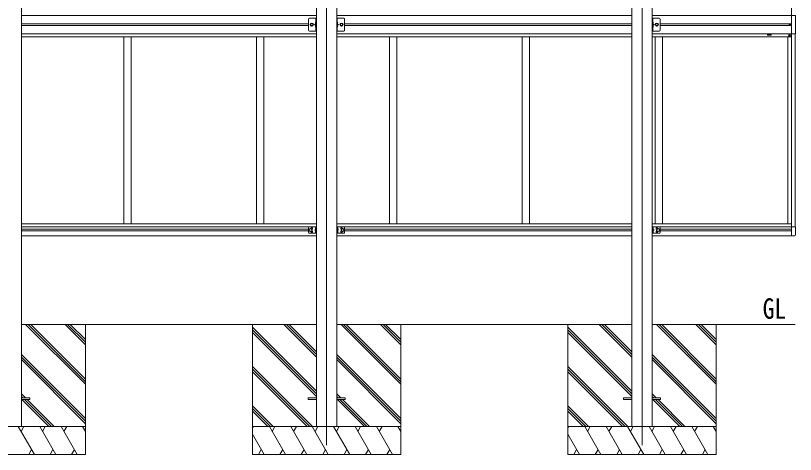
# Model space of a CAD drawing. Units: millimetres at full size; details may follow other scales. Extents: x -9783 to 9892, y -6828 to 6752.
# Drawn here: x 2886 to 7090, y -1684 to 680 of the extents above; entities that cross this region are included whole.
import ezdxf
from ezdxf.enums import TextEntityAlignment as Align

# ---------------------------------------------------------------- set-up
doc = ezdxf.new("R2010")
doc.units = ezdxf.units.MM
doc.header["$LTSCALE"] = 35
for name, color, linetype, lineweight in [('0-0_0', 7, 'Continuous', 9), ('0-1_本体', 4, 'Continuous', 9), ('0-2_部品', 7, 'Continuous', 9), ('0-8_PARTS2', 2, 'Continuous', 9), ('1-1_GLASS', 4, 'Continuous', 9), ('1-2_GLASS_SEAL', 7, 'Continuous', 9)]:
    doc.layers.add(name, color=color, linetype=linetype, lineweight=lineweight)
doc.styles.add('ＭＳ ゴシック', font='')
doc.styles.get('ＭＳ ゴシック').set_extended_font_data('MS Gothic')

msp = doc.modelspace()

# ---------------------------------------------------------------- linework, layer by layer
at = {"layer": '0-0_0'}
for p, q in [((4508.01, -983.8), (2918.01, -983.8)), ((3263.01, -1306.26), (2940.54, -983.8)), ((3263.01, -1292.12), (2954.68, -983.8)), ((3263.01, -1277.98), (2968.83, -983.8)), ((3263.01, -1094.13), (3152.68, -983.8)), ((3263.01, -1079.99), (3166.82, -983.8)), ((3263.01, -1065.85), (3180.96, -983.8)), ((3263.01, -983.8), (3263.01, -1683.8)), ((4163.01, -983.8), (4163.01, -1683.8)), ((4508.01, -1343.48), (4163.01, -998.48)), ((4508.01, -1159.63), (4332.18, -983.8)), ((4508.01, -1145.49), (4346.32, -983.8)), ((4508.01, -1131.35), (4360.46, -983.8)), ((6208.01, -983.8), (4618.01, -983.8)), ((4963.01, -1306.26), (4640.54, -983.8)), ((4963.01, -1292.12), (4654.68, -983.8)), ((4963.01, -1277.98), (4668.83, -983.8)), ((4963.01, -1094.13), (4852.68, -983.8)), ((4963.01, -1079.99), (4866.82, -983.8)), ((4963.01, -1065.85), (4880.96, -983.8)), ((4963.01, -983.8), (4963.01, -1683.8)), ((5863.01, -983.8), (5863.01, -1683.8)), ((6208.01, -1343.48), (5863.01, -998.48)), ((6208.01, -1159.63), (6032.18, -983.8)), ((6208.01, -1145.49), (6046.32, -983.8)), ((6208.01, -1131.35), (6060.46, -983.8)), ((7089.01, -983.8), (6318.01, -983.8)), ((6663.01, -1306.26), (6340.54, -983.8)), ((6663.01, -1292.12), (6354.68, -983.8)), ((6663.01, -1277.98), (6368.83, -983.8)), ((6663.01, -1094.13), (6552.68, -983.8)), ((6663.01, -1079.99), (6566.82, -983.8)), ((6663.01, -1065.85), (6580.96, -983.8)), ((6663.01, -983.8), (6663.01, -1683.8)), ((4508.01, -1357.62), (4163.01, -1012.62)), ((4508.01, -1371.76), (4163.01, -1026.77)), ((6208.01, -1357.62), (5863.01, -1012.62)), ((6208.01, -1371.76), (5863.01, -1026.77)), ((3263.01, -1490.11), (2918.01, -1145.11)), ((3263.01, -1504.25), (2918.01, -1159.26)), ((3263.01, -1518.4), (2918.01, -1173.4)), ((4963.01, -1490.11), (4618.01, -1145.11)), ((4963.01, -1504.25), (4618.01, -1159.26)), ((4963.01, -1518.4), (4618.01, -1173.4)), ((6663.01, -1490.11), (6318.01, -1145.11)), ((6663.01, -1504.25), (6318.01, -1159.26)), ((6663.01, -1518.4), (6318.01, -1173.4)), ((4486.2, -1533.8), (4163.01, -1210.61)), ((6186.2, -1533.8), (5863.01, -1210.61)), ((4472.06, -1533.8), (4163.01, -1224.75)), ((4457.91, -1533.8), (4163.01, -1238.9)), ((6172.06, -1533.8), (5863.01, -1224.75)), ((6157.91, -1533.8), (5863.01, -1238.9)), ((2940.07, -1379.3), (2918.01, -1357.24)), ((2925.92, -1379.3), (2918.01, -1371.39)), ((4640.07, -1379.3), (4618.01, -1357.24)), ((4625.92, -1379.3), (4618.01, -1371.39)), ((6340.07, -1379.3), (6318.01, -1357.24)), ((6325.92, -1379.3), (6318.01, -1371.39)), ((3066.28, -1533.8), (2920.78, -1388.3)), ((3080.42, -1533.8), (2934.92, -1388.3)), ((3094.57, -1533.8), (2949.07, -1388.3)), ((4274.07, -1533.8), (4163.01, -1422.74)), ((4766.28, -1533.8), (4620.78, -1388.3)), ((4780.42, -1533.8), (4634.92, -1388.3)), ((4794.57, -1533.8), (4649.07, -1388.3)), ((5974.07, -1533.8), (5863.01, -1422.74)), ((6466.28, -1533.8), (6320.78, -1388.3)), ((6480.42, -1533.8), (6334.92, -1388.3)), ((6494.57, -1533.8), (6349.07, -1388.3)), ((4259.92, -1533.8), (4163.01, -1436.89)), ((4245.78, -1533.8), (4163.01, -1451.03)), ((5959.92, -1533.8), (5863.01, -1436.89)), ((5945.78, -1533.8), (5863.01, -1451.03)), ((2463.01, -1533.8), (3263.01, -1533.8)), ((2987.32, -1683.8), (2900.72, -1533.8)), ((2915.72, -1559.78), (2930.72, -1533.8)), ((3102.79, -1683.8), (3016.19, -1533.8)), ((3031.19, -1559.78), (3046.19, -1533.8)), ((3218.26, -1683.8), (3131.66, -1533.8)), ((3146.66, -1559.78), (3161.66, -1533.8)), ((3263.01, -1561.3), (3247.13, -1533.8)), ((4168.84, -1533.8), (4163.01, -1543.9)), ((4163.01, -1533.8), (4963.01, -1533.8)), ((4340.91, -1683.8), (4254.31, -1533.8)), ((4284.31, -1533.8), (4269.31, -1559.78)), ((4456.38, -1683.8), (4369.78, -1533.8)), ((4384.78, -1559.78), (4399.78, -1533.8)), ((4571.85, -1683.8), (4485.25, -1533.8)), ((4500.25, -1559.78), (4515.25, -1533.8)), ((4687.32, -1683.8), (4600.72, -1533.8)), ((4615.72, -1559.78), (4630.72, -1533.8)), ((4802.79, -1683.8), (4716.19, -1533.8)), ((4731.19, -1559.78), (4746.19, -1533.8)), ((4918.26, -1683.8), (4831.66, -1533.8)), ((4846.66, -1559.78), (4861.66, -1533.8)), ((4963.01, -1561.3), (4947.13, -1533.8)), ((5868.84, -1533.8), (5863.01, -1543.9)), ((5863.01, -1533.8), (6663.01, -1533.8)), ((6040.91, -1683.8), (5954.31, -1533.8)), ((5984.31, -1533.8), (5969.31, -1559.78)), ((6156.38, -1683.8), (6069.78, -1533.8)), ((6084.78, -1559.78), (6099.78, -1533.8)), ((6271.85, -1683.8), (6185.25, -1533.8)), ((6200.25, -1559.78), (6215.25, -1533.8)), ((6387.32, -1683.8), (6300.72, -1533.8)), ((6315.72, -1559.78), (6330.72, -1533.8)), ((6502.79, -1683.8), (6416.19, -1533.8)), ((6431.19, -1559.78), (6446.19, -1533.8)), ((6618.26, -1683.8), (6531.66, -1533.8)), ((6546.66, -1559.78), (6561.66, -1533.8)), ((6663.01, -1561.3), (6647.13, -1533.8)), ((4225.44, -1683.8), (4163.01, -1575.66)), ((5925.44, -1683.8), (5863.01, -1575.66)), ((2972.32, -1657.82), (2957.32, -1683.8)), ((3087.79, -1657.82), (3072.79, -1683.8)), ((3203.26, -1657.82), (3188.26, -1683.8)), ((4210.44, -1657.82), (4195.44, -1683.8)), ((4325.91, -1657.82), (4310.91, -1683.8)), ((4441.38, -1657.82), (4426.38, -1683.8)), ((4556.85, -1657.82), (4541.85, -1683.8)), ((4672.32, -1657.82), (4657.32, -1683.8)), ((4787.79, -1657.82), (4772.79, -1683.8)), ((4903.26, -1657.82), (4888.26, -1683.8)), ((5910.44, -1657.82), (5895.44, -1683.8)), ((6025.91, -1657.82), (6010.91, -1683.8)), ((6141.38, -1657.82), (6126.38, -1683.8)), ((6256.85, -1657.82), (6241.85, -1683.8)), ((6372.32, -1657.82), (6357.32, -1683.8)), ((6487.79, -1657.82), (6472.79, -1683.8)), ((6603.26, -1657.82), (6588.26, -1683.8)), ((3263.01, -1683.8), (2463.01, -1683.8)), ((4963.01, -1683.8), (4163.01, -1683.8)), ((6663.01, -1683.8), (5863.01, -1683.8))]:
    msp.add_line(p, q, dxfattribs=at)
at = {"layer": '0-1_本体'}
for p, q in [((2918.01, 1646.2), (2918.01, -1533.79)), ((4508.01, 1646.2), (4508.01, -1533.79)), ((4618.01, 1646.2), (4618.01, -1533.79)), ((6208.01, 1646.2), (6208.01, -1533.79)), ((6318.01, 1646.2), (6318.01, -1533.79))]:
    msp.add_line(p, q, dxfattribs=at)
at = {"layer": '0-2_部品', "color": 4}
for p, q in [((2918.01, -1379.3), (2963.01, -1379.3)), ((2963.01, -1379.3), (2963.01, -1388.3)), ((4463.01, -1379.3), (4508.01, -1379.3)), ((4463.01, -1379.3), (4463.01, -1388.3)), ((4618.01, -1379.3), (4663.01, -1379.3)), ((4663.01, -1379.3), (4663.01, -1388.3)), ((6163.01, -1379.3), (6208.01, -1379.3)), ((6163.01, -1379.3), (6163.01, -1388.3)), ((6318.01, -1379.3), (6363.01, -1379.3)), ((6363.01, -1379.3), (6363.01, -1388.3)), ((2918.01, -1388.3), (2963.01, -1388.3)), ((4463.01, -1388.3), (4508.01, -1388.3)), ((4618.01, -1388.3), (4663.01, -1388.3)), ((6163.01, -1388.3), (6208.01, -1388.3)), ((6318.01, -1388.3), (6363.01, -1388.3))]:
    msp.add_line(p, q, dxfattribs=at)
at = {"layer": '0-8_PARTS2'}
for p, q in [((4563.01, 1612.34), (4563.01, -1633.8)), ((6263.01, 1612.34), (6263.01, -1633.8))]:
    msp.add_line(p, q, dxfattribs=at)
at = {"layer": '1-1_GLASS'}
for p, q in [((7069.01, 1567.61), (7069.01, 630.41)), ((2918.01, 679.41), (4508.01, 679.41)), ((4618.01, 679.41), (6208.01, 679.41)), ((6318.01, 679.41), (7069.01, 679.41)), ((2918.01, 634.91), (4465.81, 634.91)), ((4659.81, 634.91), (6208.01, 634.91)), ((6360.01, 634.91), (7069.01, 634.91)), ((7069.01, 630.61), (7069.01, -506.59)), ((4465.81, 625.91), (2918.01, 625.91)), ((6208.01, 625.91), (4659.81, 625.91)), ((7069.01, 625.91), (6360.01, 625.91)), ((2918.01, 581.41), (4508.01, 581.41)), ((2918.01, 565.91), (4508.01, 565.91)), ((3469.01, 565.91), (3469.01, -442.09)), ((3509.01, 565.91), (3509.01, -442.09)), ((4185.01, 565.91), (4185.01, -442.09)), ((4225.01, 565.91), (4225.01, -442.09)), ((4618.01, 581.41), (6208.01, 581.41)), ((4618.01, 565.91), (6208.01, 565.91)), ((4901.01, 565.91), (4901.01, -442.09)), ((4941.01, 565.91), (4941.01, -442.09)), ((5617.01, 565.91), (5617.01, -442.09)), ((5657.01, 565.91), (5657.01, -442.09)), ((7069.01, 581.41), (6318.01, 581.41)), ((6318.01, 565.91), (7069.01, 565.91)), ((6333.01, 565.91), (6333.01, -442.09)), ((6373.01, 565.91), (6373.01, -442.09)), ((6939.01, 574.41), (6939.01, 579.41)), ((6939.01, 579.41), (6959.01, 579.41)), ((6959.01, 574.41), (6939.01, 574.41)), ((6959.01, 579.41), (6959.01, 574.41)), ((7049.01, 565.41), (7049.01, -442.09)), ((7049.01, 565.41), (7049.01, -442.09)), ((7089.01, 581.21), (7089.01, -457.4)), ((2918.01, -442.09), (4508.01, -442.09)), ((2918.01, -457.59), (4508.01, -457.59)), ((4618.01, -442.09), (6208.01, -442.09)), ((4618.01, -457.59), (6208.01, -457.59)), ((6318.01, -442.09), (7069.01, -442.09)), ((6318.01, -457.59), (7069.01, -457.59)), ((7069.01, -441.59), (7069.01, -457.59)), ((2918.01, -471.09), (4466.01, -471.09)), ((2918.01, -480.09), (4466.01, -480.09)), ((4660.01, -471.09), (6208.01, -471.09)), ((4660.01, -480.09), (6208.01, -480.09)), ((6360.01, -471.09), (7069.01, -471.09)), ((6360.01, -480.09), (7069.01, -480.09)), ((2918.01, -506.09), (4508.01, -506.09)), ((4618.01, -506.09), (6208.01, -506.09)), ((6318.01, -506.09), (7069.01, -506.09))]:
    msp.add_line(p, q, dxfattribs=at)
at = {"layer": '1-2_GLASS_SEAL'}
for p, q in [((7069.01, 679.41), (7089.71, 679.41)), ((7089.71, 679.41), (7089.71, 581.41)), ((4465.81, 600.91), (4465.81, 660.91)), ((4470.81, 665.91), (4507.81, 665.91)), ((4475.3, 630.91), (4479.05, 637.41)), ((4479.05, 624.41), (4475.3, 630.91)), ((4479.05, 637.41), (4486.56, 637.41)), ((4486.56, 637.41), (4490.31, 630.91)), ((4490.31, 630.91), (4486.56, 624.41)), ((4505.31, 635.91), (4498.31, 630.91)), ((4505.31, 625.91), (4498.31, 630.91)), ((4505.31, 630.91), (4498.31, 630.91)), ((4505.06, 641.09), (4502.83, 642.21)), ((4505.06, 638.72), (4502.83, 637.61)), ((4504.81, 643.91), (4504, 643.77)), ((4504.81, 635.91), (4504, 636.05)), ((4504.81, 643.91), (4505.31, 643.82)), ((4504.81, 635.91), (4504.81, 643.91)), ((4504.81, 635.91), (4505.31, 636)), ((4505.69, 639.91), (4505.06, 641.09)), ((4505.69, 639.91), (4505.06, 638.72)), ((4505.31, 665.91), (4505.31, 595.91)), ((4505.31, 643.82), (4505.31, 636)), ((4507.81, 595.91), (4507.81, 665.91)), ((4617.81, 595.91), (4617.81, 665.91)), ((4654.81, 665.91), (4617.81, 665.91)), ((4619.92, 639.91), (4620.55, 641.09)), ((4619.92, 639.91), (4620.55, 638.72)), ((4620.31, 665.91), (4620.31, 595.91)), ((4620.81, 643.91), (4620.31, 643.82)), ((4620.31, 643.82), (4620.31, 636)), ((4620.81, 635.91), (4620.31, 636)), ((4620.31, 635.91), (4627.31, 630.91)), ((4620.31, 625.91), (4627.31, 630.91)), ((4620.31, 630.91), (4627.31, 630.91)), ((4620.55, 641.09), (4622.79, 642.21)), ((4620.55, 638.72), (4622.79, 637.61)), ((4620.81, 643.91), (4621.61, 643.77)), ((4620.81, 635.91), (4620.81, 643.91)), ((4620.81, 635.91), (4621.61, 636.05)), ((4639.05, 637.41), (4635.3, 630.91)), ((4635.3, 630.91), (4639.05, 624.41)), ((4646.56, 637.41), (4639.05, 637.41)), ((4650.31, 630.91), (4646.56, 637.41)), ((4646.56, 624.41), (4650.31, 630.91)), ((4659.81, 600.91), (4659.81, 660.91)), ((6318.01, 595.91), (6318.01, 665.91)), ((6355.01, 665.91), (6318.01, 665.91)), ((6320.12, 639.91), (6320.75, 641.09)), ((6320.12, 639.91), (6320.75, 638.72)), ((6320.51, 665.91), (6320.51, 595.91)), ((6321.01, 643.91), (6320.51, 643.82)), ((6320.51, 643.82), (6320.51, 636)), ((6321.01, 635.91), (6320.51, 636)), ((6320.51, 635.91), (6327.51, 630.91)), ((6320.51, 625.91), (6327.51, 630.91)), ((6320.51, 630.91), (6327.51, 630.91)), ((6320.75, 641.09), (6322.99, 642.21)), ((6320.75, 638.72), (6322.99, 637.61)), ((6321.01, 643.91), (6321.81, 643.77)), ((6321.01, 635.91), (6321.01, 643.91)), ((6321.01, 635.91), (6321.81, 636.05)), ((6339.25, 637.41), (6335.5, 630.91)), ((6335.5, 630.91), (6339.25, 624.41)), ((6346.76, 637.41), (6339.25, 637.41)), ((6350.51, 630.91), (6346.76, 637.41)), ((6346.76, 624.41), (6350.51, 630.91)), ((6360.01, 600.91), (6360.01, 660.91)), ((7056.96, 630.82), (7057.78, 630.82)), ((7056.96, 630), (7056.96, 630.82)), ((7058.6, 632.46), (7059.42, 632.46)), ((7058.6, 631.64), (7058.6, 632.46)), ((7059.42, 632.46), (7059.42, 631.64)), ((7060.24, 630.82), (7061.06, 630.82)), ((7061.06, 630.82), (7061.06, 630)), ((4470.81, 595.91), (4507.81, 595.91)), ((4486.56, 624.41), (4479.05, 624.41)), ((4505.06, 623.09), (4502.83, 624.21)), ((4505.06, 620.72), (4502.83, 619.61)), ((4504.81, 625.91), (4504, 625.77)), ((4504.81, 617.91), (4504, 618.05)), ((4504.81, 625.91), (4505.31, 625.82)), ((4504.81, 617.91), (4504.81, 625.91)), ((4504.81, 617.91), (4505.31, 618)), ((4505.69, 621.91), (4505.06, 623.09)), ((4505.69, 621.91), (4505.06, 620.72)), ((4505.31, 625.82), (4505.31, 618)), ((4654.81, 595.91), (4617.81, 595.91)), ((4619.92, 621.91), (4620.55, 623.09)), ((4619.92, 621.91), (4620.55, 620.72)), ((4620.81, 625.91), (4620.31, 625.82)), ((4620.31, 625.82), (4620.31, 618)), ((4620.81, 617.91), (4620.31, 618)), ((4620.55, 623.09), (4622.79, 624.21)), ((4620.55, 620.72), (4622.79, 619.61)), ((4620.81, 625.91), (4621.61, 625.77)), ((4620.81, 617.91), (4620.81, 625.91)), ((4620.81, 617.91), (4621.61, 618.05)), ((4639.05, 624.41), (4646.56, 624.41)), ((6355.01, 595.91), (6318.01, 595.91)), ((6320.12, 621.91), (6320.75, 623.09)), ((6320.12, 621.91), (6320.75, 620.72)), ((6321.01, 625.91), (6320.51, 625.82)), ((6320.51, 625.82), (6320.51, 618)), ((6321.01, 617.91), (6320.51, 618)), ((6320.75, 623.09), (6322.99, 624.21)), ((6320.75, 620.72), (6322.99, 619.61)), ((6321.01, 625.91), (6321.81, 625.77)), ((6321.01, 617.91), (6321.01, 625.91)), ((6321.01, 617.91), (6321.81, 618.05)), ((6339.25, 624.41), (6346.76, 624.41)), ((7057.78, 630), (7056.96, 630)), ((7058.6, 628.36), (7058.6, 629.18)), ((7059.42, 628.36), (7058.6, 628.36)), ((7059.42, 629.18), (7059.42, 628.36)), ((7061.06, 630), (7060.24, 630)), ((7055.51, 572.91), (7056.51, 572.91)), ((7055.51, 571.91), (7055.51, 572.91)), ((7056.51, 571.91), (7055.51, 571.91)), ((7057.51, 574.91), (7058.51, 574.91)), ((7057.51, 573.91), (7057.51, 574.91)), ((7057.51, 569.91), (7057.51, 570.91)), ((7058.51, 569.91), (7057.51, 569.91)), ((7058.51, 574.91), (7058.51, 573.91)), ((7058.51, 570.91), (7058.51, 569.91)), ((7059.51, 572.91), (7060.51, 572.91)), ((7060.51, 571.91), (7059.51, 571.91)), ((7060.51, 572.91), (7060.51, 571.91)), ((7089.71, 581.41), (7069.01, 581.41)), ((4471.01, -458.09), (4508.01, -458.09)), ((4505.51, -458.09), (4505.51, -493.09)), ((4508.01, -458.09), (4508.01, -493.09)), ((4655.01, -458.09), (4618.01, -458.09)), ((4618.01, -458.09), (4618.01, -493.09)), ((4620.51, -458.09), (4620.51, -493.09)), ((6355.01, -458.09), (6318.01, -458.09)), ((6318.01, -458.09), (6318.01, -493.09)), ((6320.51, -458.09), (6320.51, -493.09)), ((7069.01, -457.4), (7089.51, -457.4)), ((7089.51, -500.3), (7089.51, -457.4)), ((4466.01, -463.09), (4466.01, -488.09)), ((4476.01, -468.09), (4469.51, -471.84)), ((4469.51, -471.84), (4469.51, -479.35)), ((4469.51, -479.35), (4476.01, -483.1)), ((4471.01, -493.09), (4508.01, -493.09)), ((4482.51, -471.84), (4476.01, -468.09)), ((4476.01, -483.1), (4482.51, -479.35)), ((4482.51, -479.35), (4482.51, -471.84)), ((4505.51, -470.59), (4498.51, -475.59)), ((4505.26, -465.41), (4503.03, -464.29)), ((4505.26, -467.78), (4503.03, -468.89)), ((4505.26, -483.41), (4503.03, -482.29)), ((4505.26, -485.78), (4503.03, -486.89)), ((4505.01, -462.59), (4504.2, -462.73)), ((4505.01, -470.59), (4504.2, -470.45)), ((4505.01, -480.59), (4504.2, -480.73)), ((4505.01, -488.59), (4504.2, -488.45)), ((4505.01, -462.59), (4505.51, -462.68)), ((4505.01, -470.59), (4505.01, -462.59)), ((4505.01, -470.59), (4505.51, -470.5)), ((4505.01, -480.59), (4505.51, -480.68)), ((4505.01, -488.59), (4505.01, -480.59)), ((4505.01, -488.59), (4505.51, -488.5)), ((4505.89, -466.59), (4505.26, -465.41)), ((4505.89, -466.59), (4505.26, -467.78)), ((4505.89, -484.59), (4505.26, -483.41)), ((4505.89, -484.59), (4505.26, -485.78)), ((4505.51, -462.68), (4505.51, -470.5)), ((4505.51, -480.68), (4505.51, -488.5)), ((4655.01, -493.09), (4618.01, -493.09)), ((4620.12, -466.59), (4620.75, -465.41)), ((4620.12, -466.59), (4620.75, -467.78)), ((4620.12, -484.59), (4620.75, -483.41)), ((4620.12, -484.59), (4620.75, -485.78)), ((4621.01, -462.59), (4620.51, -462.68)), ((4620.51, -462.68), (4620.51, -470.5)), ((4621.01, -470.59), (4620.51, -470.5)), ((4620.51, -470.59), (4627.51, -475.59)), ((4621.01, -480.59), (4620.51, -480.68)), ((4620.51, -480.68), (4620.51, -488.5)), ((4621.01, -488.59), (4620.51, -488.5)), ((4620.75, -465.41), (4622.99, -464.29)), ((4620.75, -467.78), (4622.99, -468.89)), ((4620.75, -483.41), (4622.99, -482.29)), ((4620.75, -485.78), (4622.99, -486.89)), ((4621.01, -462.59), (4621.81, -462.73)), ((4621.01, -470.59), (4621.01, -462.59)), ((4621.01, -470.59), (4621.81, -470.45)), ((4621.01, -480.59), (4621.81, -480.73)), ((4621.01, -488.59), (4621.01, -480.59)), ((4621.01, -488.59), (4621.81, -488.45)), ((4643.51, -471.84), (4650.01, -468.09)), ((4643.51, -479.35), (4643.51, -471.84)), ((4650.01, -483.1), (4643.51, -479.35)), ((4650.01, -468.09), (4656.51, -471.84)), ((4656.51, -479.35), (4650.01, -483.1)), ((4656.51, -471.84), (4656.51, -479.35)), ((4660.01, -463.09), (4660.01, -488.09)), ((6355.01, -493.09), (6318.01, -493.09)), ((6320.12, -466.59), (6320.75, -465.41)), ((6320.12, -466.59), (6320.75, -467.78)), ((6320.12, -484.59), (6320.75, -483.41)), ((6320.12, -484.59), (6320.75, -485.78)), ((6321.01, -462.59), (6320.51, -462.68)), ((6320.51, -462.68), (6320.51, -470.5)), ((6321.01, -470.59), (6320.51, -470.5)), ((6320.51, -470.59), (6327.51, -475.59)), ((6321.01, -480.59), (6320.51, -480.68)), ((6320.51, -480.68), (6320.51, -488.5)), ((6321.01, -488.59), (6320.51, -488.5)), ((6320.75, -465.41), (6322.99, -464.29)), ((6320.75, -467.78), (6322.99, -468.89)), ((6320.75, -483.41), (6322.99, -482.29)), ((6320.75, -485.78), (6322.99, -486.89)), ((6321.01, -462.59), (6321.81, -462.73)), ((6321.01, -470.59), (6321.01, -462.59)), ((6321.01, -470.59), (6321.81, -470.45)), ((6321.01, -480.59), (6321.81, -480.73)), ((6321.01, -488.59), (6321.01, -480.59)), ((6321.01, -488.59), (6321.81, -488.45)), ((6343.51, -471.84), (6350.01, -468.09)), ((6343.51, -479.35), (6343.51, -471.84)), ((6350.01, -483.1), (6343.51, -479.35)), ((6350.01, -468.09), (6356.51, -471.84)), ((6356.51, -479.35), (6350.01, -483.1)), ((6356.51, -471.84), (6356.51, -479.35)), ((6360.01, -463.09), (6360.01, -488.09)), ((7069.01, -506.6), (7084.29, -505.8))]:
    msp.add_line(p, q, dxfattribs=at)
for points in [[(4505.51, -475.59), (4498.51, -475.59), (4505.51, -480.59)], [(4620.51, -475.59), (4627.51, -475.59), (4620.51, -480.59)], [(6320.51, -475.59), (6327.51, -475.59), (6320.51, -480.59)]]:
    msp.add_lwpolyline(points, dxfattribs=at)
for centre, radius in [((4482.81, 630.91), 8.5), ((4482.81, 630.91), 7.5), ((4482.81, 630.91), 6.5), ((4482.81, 630.91), 5.5), ((4642.81, 630.91), 8.5), ((4642.81, 630.91), 7.5), ((4642.81, 630.91), 6.5), ((4642.81, 630.91), 5.5), ((6343.01, 630.91), 8.5), ((6343.01, 630.91), 7.5), ((6343.01, 630.91), 6.5), ((6343.01, 630.91), 5.5), ((7059.01, 630.41), 3.75), ((7058.01, 572.41), 5.9), ((4476.01, -475.59), 8.5), ((4476.01, -475.59), 7.5), ((4476.01, -475.59), 6.5), ((4650.01, -475.59), 8.5), ((4650.01, -475.59), 7.5), ((4650.01, -475.59), 6.5), ((6350.01, -475.59), 8.5), ((6350.01, -475.59), 7.5), ((6350.01, -475.59), 6.5)]:
    msp.add_circle(centre, radius, dxfattribs=at)
for centre, radius, start, end in [((4470.81, 660.91), 5, 90, 180), ((4508.91, 639.91), 6.5, 147.94412, 212.05588), ((4504.16, 642.88), 0.9, 100, 147.94412), ((4504.16, 636.94), 0.9, 212.05588, 260), ((4621.45, 642.88), 0.9, 32.05588, 80), ((4621.45, 636.94), 0.9, 280, 327.94412), ((4616.71, 639.91), 6.5, 327.94412, 32.05588), ((4654.81, 660.91), 5, 0, 90), ((6321.65, 642.88), 0.9, 32.05588, 80), ((6321.65, 636.94), 0.9, 280, 327.94412), ((6316.91, 639.91), 6.5, 327.94412, 32.05588), ((6355.01, 660.91), 5, 0, 90), ((7057.78, 631.64), 0.82, 270, 0), ((7060.24, 631.64), 0.82, 180, 270), ((4470.81, 600.91), 5, 180, 270), ((4508.91, 621.91), 6.5, 147.94412, 212.05588), ((4504.16, 624.88), 0.9, 100, 147.94412), ((4504.16, 618.94), 0.9, 212.05588, 260), ((4621.45, 624.88), 0.9, 32.05588, 80), ((4621.45, 618.94), 0.9, 280, 327.94412), ((4616.71, 621.91), 6.5, 327.94412, 32.05588), ((4654.81, 600.91), 5, 270, 0), ((6321.65, 624.88), 0.9, 32.05588, 80), ((6321.65, 618.94), 0.9, 280, 327.94412), ((6316.91, 621.91), 6.5, 327.94412, 32.05588), ((6355.01, 600.91), 5, 270, 0), ((7057.78, 629.18), 0.82, 0, 90), ((7060.24, 629.18), 0.82, 90, 180), ((7056.51, 573.91), 1, 270, 0), ((7056.51, 570.91), 1, 0, 90), ((7059.51, 573.91), 1, 180, 270), ((7059.51, 570.91), 1, 90, 180), ((4471.01, -463.09), 5, 90, 180), ((4655.01, -463.09), 5, 0, 90), ((6355.01, -463.09), 5, 0, 90), ((4471.01, -488.09), 5, 180, 270), ((4483.01, -467.09), 4.25, 274.76077, 186.29431), ((4483.01, -484.09), 4.25, 173.70569, 85.23923), ((4509.11, -466.59), 6.5, 147.94412, 212.05588), ((4509.11, -484.59), 6.5, 147.94412, 212.05588), ((4504.36, -463.62), 0.9, 100, 147.94412), ((4504.36, -469.56), 0.9, 212.05588, 260), ((4504.36, -481.62), 0.9, 100, 147.94412), ((4504.36, -487.56), 0.9, 212.05588, 260), ((4621.65, -463.62), 0.9, 32.05588, 80), ((4621.65, -469.56), 0.9, 280, 327.94412), ((4621.65, -481.62), 0.9, 32.05588, 80), ((4621.65, -487.56), 0.9, 280, 327.94412), ((4616.91, -466.59), 6.5, 327.94412, 32.05588), ((4616.91, -484.59), 6.5, 327.94412, 32.05588), ((4643.01, -467.09), 4.25, 353.70569, 265.23923), ((4643.01, -484.09), 4.25, 94.76077, 6.29431), ((4655.01, -488.09), 5, 270, 0), ((6321.65, -463.62), 0.9, 32.05588, 80), ((6321.65, -469.56), 0.9, 280, 327.94412), ((6321.65, -481.62), 0.9, 32.05588, 80), ((6321.65, -487.56), 0.9, 280, 327.94412), ((6316.91, -466.59), 6.5, 327.94412, 32.05588), ((6316.91, -484.59), 6.5, 327.94412, 32.05588), ((6343.01, -467.09), 4.25, 353.70569, 265.23923), ((6343.01, -484.09), 4.25, 94.76077, 6.29431), ((6355.01, -488.09), 5, 270, 0), ((7084.01, -500.3), 5.5, 273, 0)]:
    msp.add_arc(centre, radius, start, end, dxfattribs=at)

# ---------------------------------------------------------------- texts
at = {"layer": '0-0_0', "style": 'ＭＳ ゴシック', "width": 0.85}
msp.add_text('GL', height=110, dxfattribs=at).set_placement((6913.4, -986.24), align=Align.BOTTOM_LEFT)

doc.saveas('drawing.dxf')
